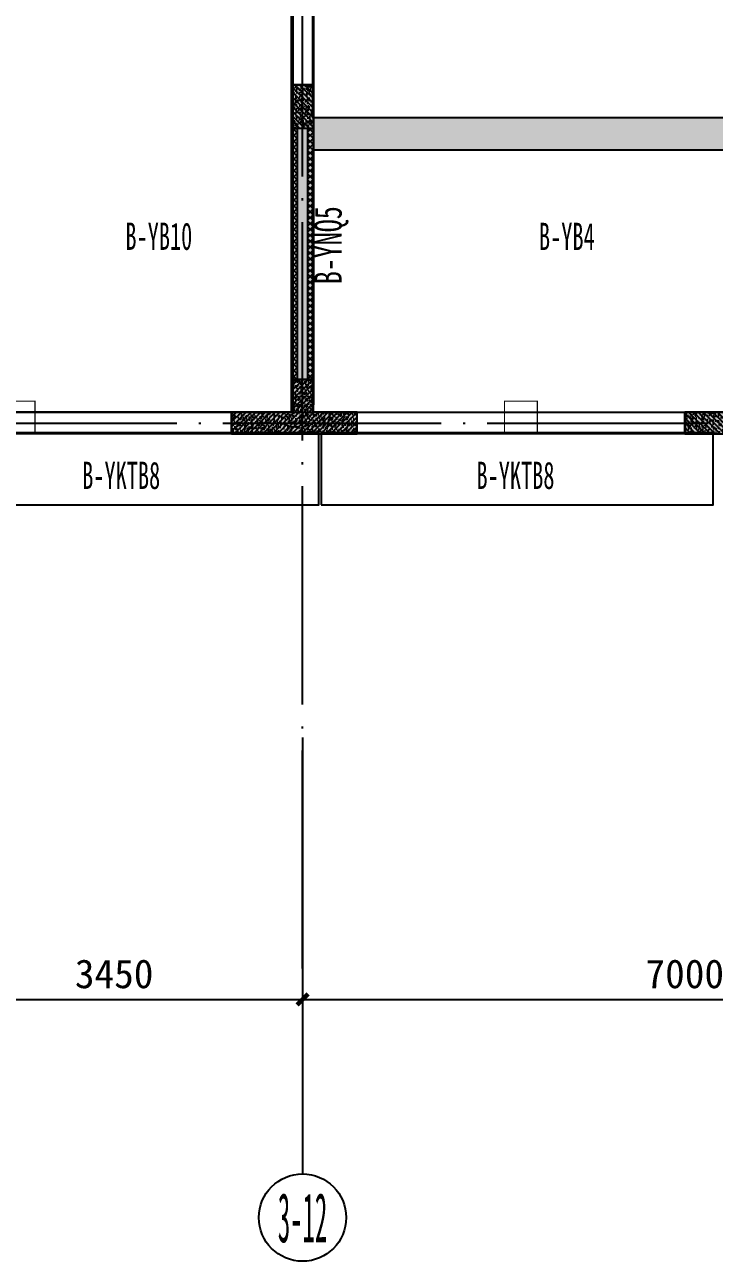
# Model space of a CAD drawing. Extents: x -3200781797 to -8106663, y 494714 to 1244925.
# Drawn here: x -8148894 to -8142580, y 998156 to 1009488 of the extents above; entities that cross this region are included whole.
import ezdxf
from ezdxf.enums import TextEntityAlignment as Align

# ---------------------------------------------------------------- set-up
doc = ezdxf.new("R2010")
doc.units = 0
doc.header["$LTSCALE"] = 1000
doc.header["$MEASUREMENT"] = 0
for name, pattern in [('120-墙体$0$CONTINOUS', [0]), ('3#-轴线$0$DOTE', [2.42, 2, -0.2, 0.02, -0.2]), ('3#4#5#$0$DASH', [0.35, 0.25, -0.1]), ('DASH', [0.35, 0.25, -0.1])]:
    doc.linetypes.add(name, pattern=pattern)
doc.layers.get('Defpoints').update_dxf_attribs({"color": 30, "linetype": 'DASH'})
for name, color, linetype in [('120-墙体$0$S-WALL', 40, 'Continuous'), ('120-墙体$0$S-WALL-BEAM', 120, 'Continuous'), ('120-墙体$0$S-WALL-COLU', 252, '120-墙体$0$CONTINOUS'), ('120-墙体$0$S-WALL-COLU-HATC', 16, 'Continuous'), ('120-墙体$0$S-WALL-HATC', 253, 'Continuous'), ('3#-轴线$0$3#-轴号$0$A-ANNO-AXIS-CIRC', 3, 'Continuous'), ('3#-轴线$0$3#-轴号$0$A-ANNO-AXIS-TEXT', 7, 'Continuous'), ('3#-轴线$0$3#-轴号$0$A-ANNO-DIMS', 3, 'Continuous'), ('3#-轴线$0$A-ANNO-DOTE', 10, '3#-轴线$0$DOTE'), ('3#-轴线$0$AXIS_TEXT', 7, 'Continuous'), ('3#4#5#$0$PC-SLAB', 6, '3#4#5#$0$DASH'), ('3#4#5#$0$S-ANNO-TEXT', 7, 'Continuous'), ('3#4#5#$0$S-PC-FQ-NYQ', 4, 'Continuous'), ('3#4#5#$0$S-PC-FQ-WYQ', 4, 'Continuous'), ('3#4#5#$0$S-PC-SLAB', 6, 'Continuous'), ('3#4#5#$0$S-WALL-HATC', 253, 'Continuous'), ('S-WALL-COLU-TEXT', 2, 'Continuous')]:
    doc.layers.add(name, color=color, linetype=linetype)
doc.layers.add('设备条件', color=5, linetype='Continuous', lineweight=30)
doc.styles.add('3#-轴线$0$3#-轴号$0$_TCH_AXIS', font='')
doc.styles.add('3#-轴线$0$3#-轴号$0$_TCH_DIM_T3', font='')
doc.styles.add('3#-轴线$0$COMPLEX', font='COMPLEX')
doc.styles.add('3#4#5#$0$外部参照 1$0$宋体', font='', dxfattribs={"width": 0.8})
doc.styles.add('3#4#5#$0$宋体', font='', dxfattribs={"width": 0.8})
doc.styles.get('3#-轴线$0$3#-轴号$0$_TCH_AXIS').set_extended_font_data('SimSun')
doc.styles.get('3#-轴线$0$3#-轴号$0$_TCH_DIM_T3').set_extended_font_data('SimSun')
doc.styles.get('3#4#5#$0$外部参照 1$0$宋体').set_extended_font_data('SimSun')
doc.styles.get('3#4#5#$0$宋体').set_extended_font_data('SimSun')
doc.dimstyles.new('3#-轴线$0$3#-轴号$0$_TCH_ARCH&&100', dxfattribs={"dimtxt": 264.345992, "dimasz": 100, "dimexe": 250, "dimexo": 300, "dimgap": 100, "dimtad": 1, "dimdec": 0, "dimzin": 0, "dimdsep": 46, "dimtxsty": '3#-轴线$0$3#-轴号$0$_TCH_DIM_T3', "dimblk": '3#-轴线$0$3#-轴号$0$_ArchTick', "dimcen": 0.09, "dimclrt": 7, "dimazin": 2, "dimtfac": 1, "dimtdec": 0, "dimtix": 1, "dimtmove": 2, "dimatfit": 3, "dimfxl": 100, "dimtolj": 1, "dimtzin": 0, "dimarcsym": 0})

# ---------------------------------------------------------------- blocks, each defined once
blk = doc.blocks.new('A$C2b8e3595')
at = {"layer": 'S-WALL-COLU-TEXT', "const_width": 10}
for points in [[(21600, -10900), (21900, -10900), (21900, -11200), (21600, -11200)], [(26200, -10900), (26500, -10900), (26500, -11200), (26200, -11200)]]:
    blk.add_lwpolyline(points, close=True, dxfattribs=at)
blk = doc.blocks.new('3#4#5#$0$B-YNQ5')
at = {"layer": '3#4#5#$0$S-PC-FQ-WYQ'}
h = blk.add_hatch(dxfattribs=at)
h.set_pattern_fill('ANSI37', color=256, scale=12, angle=90)
h.set_pattern_definition([(135, (-700179.375, 889530.456), (-26.9407684, -26.9407684), []), (225, (-700179.375, 889530.456), (26.9407684, -26.9407684), [])])
h.paths.add_polyline_path([(161623, 374629), (161673, 374629), (161673, 376929), (161623, 376929)])
h = blk.add_hatch(dxfattribs=at)
h.set_pattern_fill('ANSI37', color=256, scale=12, angle=90)
h.set_pattern_definition([(135, (-700029.375, 889530.456), (-26.9407684, -26.9407684), []), (225, (-700029.375, 889530.456), (26.9407684, -26.9407684), [])])
h.paths.add_polyline_path([(161773, 374629), (161823, 374629), (161823, 376929), (161773, 376929)])
for points in [[(161623, 374629), (161673, 374629), (161673, 376929), (161623, 376929)], [(161623, 376929), (161823, 376929), (161823, 374629), (161623, 374629)], [(161773, 374629), (161823, 374629), (161823, 376929), (161773, 376929)]]:
    blk.add_lwpolyline(points, close=True, dxfattribs=at)
blk = doc.blocks.new('3#4#5#$0$A$C53EF3948')
at = {"layer": '3#4#5#$0$S-PC-FQ-WYQ', "xscale": -1}
blk.add_blockref('3#4#5#$0$B-YNQ5', (186172.7, -385429.3), dxfattribs=at)
at = {"layer": '3#4#5#$0$S-PC-FQ-NYQ', "style": '3#4#5#$0$宋体', "width": 0.7}
blk.add_text('B-YNQ5', height=250, rotation=90, dxfattribs=at).set_placement((24683.7, -9927.6), align=Align.MIDDLE_LEFT)
blk = doc.blocks.new('3#4#5#$0$ban3')
at = {"layer": '3#4#5#$0$S-WALL-HATC', "ltscale": 100}
h = blk.add_hatch(dxfattribs=at)
h.set_pattern_fill('AR-CONC', color=256, scale=25, angle=-270, style=0)
h.set_pattern_definition([(140, (-37341055835.12, -2020437159.28), (15.68803374565, 179.3150456502), [18.75, -206.25]), (85, (-37341055835.12, -2020437159.28), (-188.048033425, -34.68783340325), [15, -165]), (190.4514, (-37341055833.81, -2020437144.34), (-172.3598855152, 144.6273454285), [15.9350475, -175.285528]), (136.1842, (-37341055885.12, -2020437159.28), (41.3797535823, 266.8102621564), [28.125, -309.375]), (186.6356, (-37341055881.67, -2020437137.04), (-243.5294677251, 233.6656763872), [23.902572, -262.92825]), (81.1842, (-37341055885.12, -2020437159.28), (-243.5296502313, 233.6654862834), [22.5, -247.5]), (111, (-37341055872.62, -2020437134.28), (100.65472266633, 149.2267630296), [18.75, -206.25]), (56, (-37341055872.62, -2020437134.28), (-181.2875112617, 60.8288329804), [15, -165]), (161.4514, (-37341055864.23, -2020437121.84), (-80.6326241775, 210.0556571454), [15.9350475, -175.285528]), (127.5, (-37341055835.116, -2020437159.28), (-83.22346345783, 3.03996382932), [0, -163, 0, -167.5, 0, -165.625]), (97.5, (-37341055835.12, -2020437159.28), (-98.6029279706, 65.76738436054), [0, -95.5, 0, -159.25, 0, -63.125]), (57.5, (-37341055835.116, -2020437215.03), (5.6387179336, 133.4556090431), [0, -62.5, 0, -195, 0, -258.75]), (47.5, (-37341055835.12, -2020437240.03), (-25.02624558308, 145.7965423356), [0, -81.25, 0, -129.5, 0, -183.75])])
h.paths.add_polyline_path([(-214482, 404475), (-214482, 404775), (-221282, 404775), (-221282, 404475)])
at = {"layer": '3#4#5#$0$S-PC-SLAB'}
blk.add_lwpolyline([(-214472, 407075), (-214472, 404775), (-221292, 404775), (-221292, 405875), (-220092, 405875), (-220092, 407075), (-214472, 407075)], dxfattribs=at)
for points in [[(-214292, 402076), (-211022, 402076), (-211022, 406076), (-214292, 406076)], [(-214472, 402075), (-221292, 402075), (-221292, 404475), (-214472, 404475)]]:
    blk.add_lwpolyline(points, close=True, dxfattribs=at)
at = {"layer": '3#4#5#$0$S-WALL-HATC', "ltscale": 100}
blk.add_lwpolyline([(-214482, 404475), (-214482, 404775), (-221282, 404775), (-221282, 404475)], close=True, dxfattribs=at)
blk = doc.blocks.new('3#4#5#$0$5#')
at = {"layer": '3#4#5#$0$S-ANNO-TEXT', "xscale": -1}
blk.add_blockref('3#4#5#$0$ban3', (-43035, -247400), dxfattribs=at)
at = {"layer": '3#4#5#$0$PC-SLAB', "linetype": 'ByBlock', "style": '3#4#5#$0$外部参照 1$0$宋体', "width": 0.6}
for s, p in [('B-YB10', (170031, 156285)), ('B-YB4', (173767, 156285))]:
    blk.add_text(s, height=250, dxfattribs=at).set_placement(p, align=Align.MIDDLE)
blk = doc.blocks.new('3#4#5#$0$3#屋顶层悬挑板')
at = {"layer": '3#4#5#$0$S-PC-SLAB'}
for points in [[(165183, 317939), (168773, 317939), (168773, 318599), (165183, 318599)], [(168793, 317939), (172383, 317939), (172383, 318599), (168793, 318599)]]:
    blk.add_lwpolyline(points, close=True, dxfattribs=at)
at = {"layer": '3#4#5#$0$PC-SLAB', "linetype": 'ByBlock', "style": '3#4#5#$0$外部参照 1$0$宋体', "width": 0.6}
for p in [(166963, 318207), (170573, 318207)]:
    blk.add_text('B-YKTB8', height=250, dxfattribs=at).set_placement(p, align=Align.MIDDLE)
blk = doc.blocks.new('120-墙体')
at = {"layer": '120-墙体$0$S-WALL-COLU-HATC'}
h = blk.add_hatch(dxfattribs=at)
h.set_pattern_fill('AR-CONC', color=256, scale=10)
h.set_pattern_definition([(50, (9687.075, -245657.834), (71.726018, -6.275213), [7.5, -82.5]), (355, (9687.075, -245657.834), (-13.875133, 75.219213), [6, -66]), (100.4514, (9693.05, -245658.36), (57.850938, 68.943954), [6.37402, -70.114211]), (46.1842, (9687.075, -245637.83), (106.724105, -16.5519), [11.25, -123.75]), (96.6356, (9695.97, -245639.21), (93.46627, 97.411787), [9.56103, -105.1713]), (351.1842, (9687.08, -245637.83), (93.466195, 97.41186), [9, -99]), (21, (9697.075, -245642.834), (59.690705, -40.261889), [7.5, -82.5]), (326, (9697.075, -245642.834), (24.331533, 72.515005), [6, -66]), (71.4514, (9702.05, -245646.19), (84.022263, 32.25305), [6.37402, -70.114211]), (37.5, (9687.075, -245657.834), (1.2159855, 33.2893854), [0, -65.2, 0, -67, 0, -66.25]), (7.5, (9687.075, -245657.834), (26.306954, 39.441171), [0, -38.2, 0, -63.7, 0, -25.25]), (327.5, (9664.775, -245657.834), (53.3822436, -2.2554872), [0, -25, 0, -78, 0, -103.5]), (317.5, (9654.775, -245657.834), (58.318617, 10.010498), [0, -32.5, 0, -51.8, 0, -73.5])])
h.paths.add_polyline_path([(-2550, -8000), (-2750, -8000), (-2750, -8400), (-2550, -8400)])
h = blk.add_hatch(dxfattribs=at)
h.set_pattern_fill('ANSI31', color=256, scale=250, style=0)
h.set_pattern_definition([(45, (9687.075, -245657.834), (-22.097087, 22.097087), [])])
h.paths.add_polyline_path([(-2750, -8400), (-2550, -8400), (-2550, -8000), (-2750, -8000)])
h = blk.add_hatch(dxfattribs=at)
h.set_pattern_fill('AR-CONC', color=256, scale=10, angle=90)
h.set_pattern_definition([(140, (224491.51, 4537.05), (6.275213, 71.726018), [7.5, -82.5]), (85, (224491.51, 4537.05), (-75.219213, -13.875133), [6, -66]), (190.4514, (224492.036, 4543.03), (-68.943954, 57.850938), [6.37402, -70.114211]), (136.1842, (224471.51, 4537.05), (16.5519, 106.724105), [11.25, -123.75]), (186.6356, (224472.89, 4545.95), (-97.411787, 93.46627), [9.56103, -105.1713]), (81.1842, (224471.51, 4537.05), (-97.41186, 93.466195), [9, -99]), (111, (224476.51, 4547.05), (40.261889, 59.690705), [7.5, -82.5]), (56, (224476.51, 4547.05), (-72.515005, 24.331533), [6, -66]), (161.4514, (224479.87, 4552.03), (-32.25305, 84.022263), [6.37402, -70.114211]), (127.5, (224491.513, 4537.052), (-33.2893854, 1.2159855), [0, -65.2, 0, -67, 0, -66.25]), (97.5, (224491.513, 4537.052), (-39.441171, 26.306954), [0, -38.2, 0, -63.7, 0, -25.25]), (57.5, (224491.513, 4514.752), (2.2554872, 53.3822436), [0, -25, 0, -78, 0, -103.5]), (47.5, (224491.513, 4504.752), (-10.010498, 58.318617), [0, -32.5, 0, -51.8, 0, -73.5])])
h.paths.add_polyline_path([(-2550, -11000), (-2000, -11000), (-2000, -11200), (-2750, -11200), (-3150, -11200), (-3150, -11000), (-2750, -11000), (-2750, -10700), (-2550, -10700)])
h = blk.add_hatch(dxfattribs=at)
h.set_pattern_fill('ANSI31', color=256, scale=250, angle=90, style=0)
h.set_pattern_definition([(135, (224491.513, 4537.052), (-22.097087, -22.097087), [])])
h.paths.add_polyline_path([(-2550, -11000), (-2000, -11000), (-2000, -11200), (-2750, -11200), (-3150, -11200), (-3150, -11000), (-2750, -11000), (-2750, -10700), (-2550, -10700)])
h = blk.add_hatch(dxfattribs=at)
h.set_pattern_fill('AR-CONC', color=256, scale=10)
h.set_pattern_definition([(50, (-11554.75, -252107.815), (71.726018, -6.275213), [7.5, -82.5]), (355, (-11554.75, -252107.815), (-13.875133, 75.219213), [6, -66]), (100.4514, (-11548.77, -252108.34), (57.850938, 68.943954), [6.37402, -70.114211]), (46.1842, (-11554.75, -252087.815), (106.724105, -16.5519), [11.25, -123.75]), (96.6356, (-11545.86, -252089.19), (93.46627, 97.411787), [9.56103, -105.1713]), (351.1842, (-11554.75, -252087.82), (93.466195, 97.41186), [9, -99]), (21, (-11544.75, -252092.815), (59.690705, -40.261889), [7.5, -82.5]), (326, (-11544.75, -252092.815), (24.331533, 72.515005), [6, -66]), (71.4514, (-11539.775, -252096.17), (84.022263, 32.25305), [6.37402, -70.114211]), (37.5, (-11554.75, -252107.815), (1.2159855, 33.2893854), [0, -65.2, 0, -67, 0, -66.25]), (7.5, (-11554.75, -252107.815), (26.306954, 39.441171), [0, -38.2, 0, -63.7, 0, -25.25]), (327.5, (-11577.05, -252107.815), (53.3822436, -2.2554872), [0, -25, 0, -78, 0, -103.5]), (317.5, (-11587.05, -252107.815), (58.318617, 10.010498), [0, -32.5, 0, -51.8, 0, -73.5])])
h.paths.add_polyline_path([(-7050, -11200), (-7050, -11000), (-6150, -11000), (-6150, -11200)])
h = blk.add_hatch(dxfattribs=at)
h.set_pattern_fill('ANSI31', color=256, scale=250, style=0)
h.set_pattern_definition([(45, (-11554.75, -252107.815), (-22.097087, 22.097087), [])])
h.paths.add_polyline_path([(-7050, -11000), (-7050, -11200), (-6150, -11200), (-6150, -11000)])
at = {"layer": '120-墙体$0$S-WALL-HATC'}
for points in [[(-2550, -11000), (-2550, -8000), (-2750, -8000), (-2750, -11000), (-2650, -11067)], [(-6150, -11000), (-6600, -11000), (-6600, -11200), (-6150, -11200)], [(-2650, -11067), (-2750, -11000), (-3150, -11000), (-3150, -11200), (-2650, -11200)], [(-2000, -11000), (-2750, -11000), (-2650, -11067), (-2650, -11200), (-2000, -11200)]]:
    blk.add_hatch(color=256, dxfattribs=at).paths.add_polyline_path(points)
at = {"layer": '120-墙体$0$S-WALL'}
for p, q in [((-2750, -7933), (-2750, -10933)), ((-2550, -8000), (-2750, -8000)), ((-2550, -11000), (-2550, -8000)), ((-6150, -11000), (-6600, -11000)), ((-6150, -11200), (-6150, -11000)), ((-2750, -11000), (-3150, -11000)), ((-3150, -11200), (-3150, -11000)), ((-2000, -11000), (-2750, -11000)), ((-2000, -11200), (-2000, -11000)), ((-6150, -11200), (-6600, -11200)), ((-2650, -11200), (-3150, -11200)), ((-2000, -11200), (-2650, -11200))]:
    blk.add_line(p, q, dxfattribs=at)
at = {"layer": '120-墙体$0$S-WALL-BEAM'}
for points in [[(-2550, -3300), (-2750, -3300), (-2750, -8000), (-2550, -8000)], [(-6150, -11000), (-6150, -11200), (-3150, -11200), (-3150, -11000)], [(-2000, -11000), (-2000, -11200), (100, -11200), (100, -11000)]]:
    blk.add_lwpolyline(points, close=True, dxfattribs=at)
at = {"layer": '120-墙体$0$S-WALL-COLU', "lineweight": -2}
for points in [[(-2550, -8000), (-2750, -8000), (-2750, -8400), (-2550, -8400)], [(-7050, -11200), (-7050, -11000), (-6150, -11000), (-6150, -11200)]]:
    blk.add_lwpolyline(points, close=True, dxfattribs=at)
at = {"layer": '120-墙体$0$S-WALL-COLU', "linetype": 'ByBlock'}
blk.add_lwpolyline([(-2550, -11000), (-2000, -11000), (-2000, -11200), (-2750, -11200), (-3150, -11200), (-3150, -11000), (-2750, -11000), (-2750, -10700), (-2550, -10700), (-2550, -11000)], dxfattribs=at)
blk = doc.blocks.new('3#-轴线$0$_AXISO')
blk.add_circle((0, 0), 0.5)
at = {"layer": '3#-轴线$0$AXIS_TEXT', "style": '3#-轴线$0$COMPLEX', "width": 1.041667}
blk.add_attdef('A', text='', height=0.56, dxfattribs=at).set_placement((-0.25, -0.28), (0.25, -0.28), align=Align.FIT)
blk = doc.blocks.new('3#-轴线$0$3#-轴号$0$_ArchTick')
at = {"color": 0, "linetype": 'ByBlock', "const_width": 0.4}
blk.add_lwpolyline([(-0.5, -0.5), (0.5, 0.5)], dxfattribs=at)
blk = doc.blocks.new('*D2030')
at = {"layer": '3#-轴线$0$3#-轴号$0$A-ANNO-DIMS', "color": 0, "lineweight": -2, "transparency": 16777216}
for p, q in [((20900, -15882), (20900, -16632)), ((24350, -15882), (24350, -16632)), ((20900, -16382), (24350, -16382))]:
    blk.add_line(p, q, dxfattribs=at)
at = {"layer": 'Defpoints', "color": 0, "transparency": 16777216}
for p in [(20900, -15582), (24350, -15582), (24350, -16382)]:
    blk.add_point(p, dxfattribs=at)
at = {"layer": '3#-轴线$0$3#-轴号$0$A-ANNO-DIMS', "color": 0, "lineweight": -2, "transparency": 16777216, "xscale": 100, "yscale": 100, "zscale": 100, "rotation": 180}
blk.add_blockref('3#-轴线$0$3#-轴号$0$_ArchTick', (20900, -16382), dxfattribs=at)
at = {"layer": '3#-轴线$0$3#-轴号$0$A-ANNO-DIMS', "color": 0, "lineweight": -2, "transparency": 16777216, "xscale": 100, "yscale": 100, "zscale": 100}
blk.add_blockref('3#-轴线$0$3#-轴号$0$_ArchTick', (24350, -16382), dxfattribs=at)
at = {"layer": '3#-轴线$0$3#-轴号$0$A-ANNO-DIMS', "color": 7, "transparency": 16777216, "insert": (22625, -16149), "char_height": 264.3, "attachment_point": 5, "style": '3#-轴线$0$3#-轴号$0$_TCH_DIM_T3'}
blk.add_mtext('\\A1;3450', dxfattribs=at)
blk = doc.blocks.new('*D2031')
at = {"layer": '3#-轴线$0$3#-轴号$0$A-ANNO-DIMS', "color": 0, "lineweight": -2, "transparency": 16777216}
for p, q in [((24350, -15882), (24350, -16632)), ((31350, -15882), (31350, -16632)), ((24350, -16382), (31350, -16382))]:
    blk.add_line(p, q, dxfattribs=at)
at = {"layer": 'Defpoints', "color": 0, "transparency": 16777216}
for p in [(24350, -15582), (31350, -15582), (31350, -16382)]:
    blk.add_point(p, dxfattribs=at)
at = {"layer": '3#-轴线$0$3#-轴号$0$A-ANNO-DIMS', "color": 0, "lineweight": -2, "transparency": 16777216, "xscale": 100, "yscale": 100, "zscale": 100, "rotation": 180}
blk.add_blockref('3#-轴线$0$3#-轴号$0$_ArchTick', (24350, -16382), dxfattribs=at)
at = {"layer": '3#-轴线$0$3#-轴号$0$A-ANNO-DIMS', "color": 0, "lineweight": -2, "transparency": 16777216, "xscale": 100, "yscale": 100, "zscale": 100}
blk.add_blockref('3#-轴线$0$3#-轴号$0$_ArchTick', (31350, -16382), dxfattribs=at)
at = {"layer": '3#-轴线$0$3#-轴号$0$A-ANNO-DIMS', "color": 7, "transparency": 16777216, "insert": (27850, -16149), "char_height": 264.3, "attachment_point": 5, "style": '3#-轴线$0$3#-轴号$0$_TCH_DIM_T3'}
blk.add_mtext('\\A1;7000', dxfattribs=at)
blk = doc.blocks.new('3#-轴线$0$3#-轴号')
at = {"layer": '3#-轴线$0$3#-轴号$0$A-ANNO-AXIS-CIRC'}
blk.add_line((24350, -13981.5), (24350, -17981.5), dxfattribs=at)
ref = blk.add_blockref('3#-轴线$0$_AXISO', (24350, -18381.5), dxfattribs=dict(at, xscale=800, yscale=800, zscale=800))
ref.add_attrib('A', '3-12', dxfattribs={"layer": '3#-轴线$0$3#-轴号$0$A-ANNO-AXIS-TEXT', "height": 452.55, "style": '3#-轴线$0$3#-轴号$0$_TCH_AXIS', "width": 0.349609}).set_placement((24123.7, -18607.8), (24576.3, -18607.8), align=Align.FIT)
at = {"layer": '3#-轴线$0$3#-轴号$0$A-ANNO-DIMS'}
for p1, p2, picture, middle in [((20900, -15581.5), (24350, -15581.5), '*D2030', (22625, -16149.3)), ((24350, -15581.5), (31350, -15581.5), '*D2031', (27850, -16149.3))]:
    dim = blk.add_aligned_dim(p1=p1, p2=p2, distance=-800, dimstyle='3#-轴线$0$3#-轴号$0$_TCH_ARCH&&100', dxfattribs=at)
    dim.commit()
    dim.dimension.update_dxf_attribs({"geometry": picture, "text_midpoint": middle})
blk = doc.blocks.new('3#-轴线')
at = {"layer": '3#-轴线$0$A-ANNO-DOTE'}
for points in [[(24350, -16100), (24350, -3200)], [(-3000, -11100), (44800, -11100)]]:
    blk.add_lwpolyline(points, dxfattribs=at)
blk.add_blockref('3#-轴线$0$3#-轴号', (0, 0))

msp = doc.modelspace()

# ---------------------------------------------------------------- block references
msp.add_blockref('3#-轴线', (-8170700.4, 1016938))
at = {"xscale": -1, "rotation": 3.622788229407092e-06}
msp.add_blockref('120-墙体', (-8149000.4, 1016938), dxfattribs=at)
at = {"layer": '3#4#5#$0$S-ANNO-TEXT'}
msp.add_blockref('3#4#5#$0$A$C53EF3948', (-8170800.4, 1017038.1), dxfattribs=at)
at = {"layer": '3#4#5#$0$S-PC-SLAB'}
for name, p in [('3#4#5#$0$5#', (-8317697.2, 851263.1)), ('3#4#5#$0$3#屋顶层悬挑板', (-8314973.6, 687149.6))]:
    msp.add_blockref(name, p, dxfattribs=at)
at = {"layer": '设备条件'}
msp.add_blockref('A$C2b8e3595', (-8170700.4, 1016938), dxfattribs=at)

doc.saveas('drawing.dxf')
